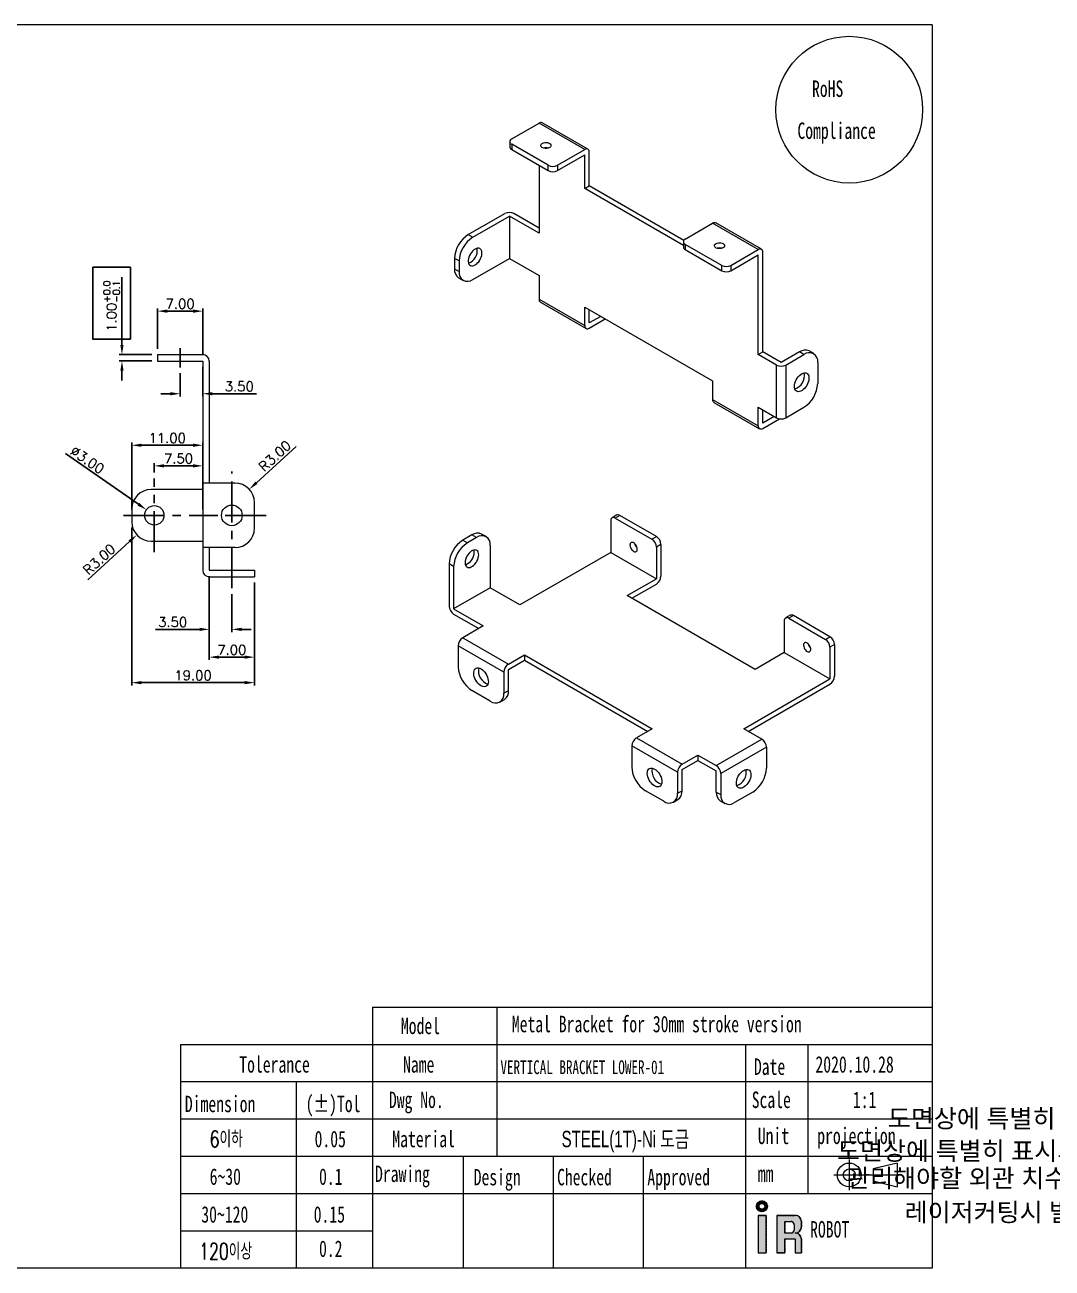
# Model space of a CAD drawing. Header units: millimetres. Extents: x 15 to 865, y 42 to 235.
# Drawn here: x 425.6 to 584.6, y 42.2 to 234.8 of the extents above; entities that cross this region are included whole.
import ezdxf

# ---------------------------------------------------------------- set-up
doc = ezdxf.new("R2010")
doc.units = ezdxf.units.MM
doc.header["$LTSCALE"] = 0.5
for name, pattern in [('CENTER', [0.6, 0.375, -0.075, 0.075, -0.075]), ('CENTERX2', [20.32, 12.7, -2.54, 2.54, -2.54]), ('HIDDEN', [1.905, 1.27, -0.635])]:
    doc.linetypes.add(name, pattern=pattern)
for name, color, linetype in [('4', 2, 'HIDDEN'), ('CENTER', 1, 'CENTERX2'), ('LOGO', 100, 'Continuous'), ('TEXT', 102, 'Continuous')]:
    doc.layers.add(name, color=color, linetype=linetype)
doc.styles.add('SLDTEXTSTYLE0', font='TXT', dxfattribs={"width": 0.7})
doc.styles.add('SLDTEXTSTYLE1', font='TXT', dxfattribs={"width": 0.7, "bigfont": 'bigfont'})
doc.styles.add('USER2', font='SIMPLEX.SHX')
doc.dimstyles.new('BASE60', dxfattribs={"dimscale": 0.6, "dimtxt": 2.5, "dimasz": 2.5, "dimexe": 0.7, "dimexo": 1.5, "dimtad": 1, "dimzin": 1, "dimdsep": 46, "dimtxsty": 'USER2', "dimcen": 0, "dimclrd": 6, "dimclre": 6, "dimclrt": 3, "dimadec": 0, "dimazin": 0, "dimtfac": 1, "dimtofl": 0, "dimtmove": 0, "dimatfit": 3, "dimfxl": 1, "dimtolj": 1, "dimtzin": 0, "dimlwe": -1, "dimarcsym": 0})

# ---------------------------------------------------------------- blocks, each defined once
blk = doc.blocks.new('*D103')
at = {"layer": '4', "color": 6, "linetype": 'ByBlock'}
for p, q in [((446.11, 184.62), (446.11, 190.86)), ((453.11, 183.62), (453.11, 190.86))]:
    blk.add_line(p, q, dxfattribs=at)
at = {"layer": '4', "color": 6, "linetype": 'ByBlock', "lineweight": -2}
blk.add_line((447.61, 190.44), (451.61, 190.44), dxfattribs=at)
at = {"layer": '4', "color": 6, "linetype": 'ByBlock'}
for points in [[(447.61, 190.69), (447.61, 190.19), (446.11, 190.44)], [(451.61, 190.69), (451.61, 190.19), (453.11, 190.44)]]:
    blk.add_solid(points, dxfattribs=at)
at = {"layer": 'Defpoints', "color": 0, "linetype": 'ByBlock'}
for p in [(453.11, 190.44), (446.11, 183.72), (453.11, 182.72)]:
    blk.add_point(p, dxfattribs=at)
at = {"layer": '4', "color": 3, "linetype": 'ByBlock', "insert": (449.61, 191.57), "char_height": 1.5, "attachment_point": 5, "style": 'USER2'}
blk.add_mtext('\\A1;7.00', dxfattribs=at)
blk = doc.blocks.new('*D104')
at = {"layer": '4', "color": 6, "linetype": 'ByBlock'}
for p, q in [((442.11, 159.72), (442.11, 170.09)), ((453.11, 159.72), (453.11, 170.09))]:
    blk.add_line(p, q, dxfattribs=at)
at = {"layer": '4', "color": 6, "linetype": 'ByBlock', "lineweight": -2}
blk.add_line((443.61, 169.67), (451.61, 169.67), dxfattribs=at)
at = {"layer": '4', "color": 6, "linetype": 'ByBlock'}
for points in [[(443.61, 169.92), (443.61, 169.42), (442.11, 169.67)], [(451.61, 169.92), (451.61, 169.42), (453.11, 169.67)]]:
    blk.add_solid(points, dxfattribs=at)
at = {"layer": 'Defpoints', "color": 0, "linetype": 'ByBlock'}
for p in [(453.11, 169.67), (442.11, 158.82), (453.11, 158.82)]:
    blk.add_point(p, dxfattribs=at)
at = {"layer": '4', "color": 3, "linetype": 'ByBlock', "insert": (447.61, 170.79), "char_height": 1.5, "attachment_point": 5, "style": 'USER2'}
blk.add_mtext('\\A1;11.00', dxfattribs=at)
blk = doc.blocks.new('*D105')
at = {"layer": '4', "color": 6, "linetype": 'ByBlock'}
for p, q in [((445.61, 165.44), (445.61, 166.9)), ((453.11, 163.72), (453.11, 166.9))]:
    blk.add_line(p, q, dxfattribs=at)
at = {"layer": '4', "color": 6, "linetype": 'ByBlock', "lineweight": -2}
blk.add_line((447.11, 166.48), (451.61, 166.48), dxfattribs=at)
at = {"layer": '4', "color": 6, "linetype": 'ByBlock'}
for points in [[(447.11, 166.73), (447.11, 166.23), (445.61, 166.48)], [(451.61, 166.73), (451.61, 166.23), (453.11, 166.48)]]:
    blk.add_solid(points, dxfattribs=at)
at = {"layer": 'Defpoints', "color": 0, "linetype": 'ByBlock'}
for p in [(453.11, 166.48), (445.61, 164.54), (453.11, 162.82)]:
    blk.add_point(p, dxfattribs=at)
at = {"layer": '4', "color": 3, "linetype": 'ByBlock', "insert": (449.36, 167.61), "char_height": 1.5, "attachment_point": 5, "style": 'USER2'}
blk.add_mtext('\\A1;7.50', dxfattribs=at)
blk = doc.blocks.new('*D106')
at = {"layer": '4', "color": 6, "linetype": 'ByBlock', "lineweight": -2}
blk.add_line((431.86, 168.39), (443.15, 160.53), dxfattribs=at)
at = {"layer": '4', "color": 6, "linetype": 'ByBlock'}
blk.add_solid([(443.29, 160.74), (443.01, 160.33), (444.38, 159.68)], dxfattribs=at)
at = {"layer": 'Defpoints', "color": 0, "linetype": 'ByBlock'}
for p in [(444.38, 159.68), (446.84, 157.96)]:
    blk.add_point(p, dxfattribs=at)
at = {"layer": '4', "color": 3, "linetype": 'ByBlock', "insert": (435.25, 167.41), "char_height": 1.5, "attachment_point": 5, "rotation": 325.1486, "style": 'USER2'}
blk.add_mtext('\\A1;∅3.00', dxfattribs=at)
blk = doc.blocks.new('*D107')
at = {"layer": '4', "color": 6, "linetype": 'ByBlock'}
for p, q in [((453.11, 181.82), (453.11, 177.23)), ((449.61, 180.82), (449.61, 177.23))]:
    blk.add_line(p, q, dxfattribs=at)
at = {"layer": '4', "color": 6, "linetype": 'ByBlock', "lineweight": -2}
for p, q in [((448.11, 177.65), (446.61, 177.65)), ((454.61, 177.65), (461.43, 177.65))]:
    blk.add_line(p, q, dxfattribs=at)
at = {"layer": '4', "color": 6, "linetype": 'ByBlock'}
for points in [[(448.11, 177.9), (448.11, 177.4), (449.61, 177.65)], [(454.61, 177.9), (454.61, 177.4), (453.11, 177.65)]]:
    blk.add_solid(points, dxfattribs=at)
at = {"layer": 'Defpoints', "color": 0, "linetype": 'ByBlock'}
for p in [(449.61, 181.72), (453.11, 182.72), (453.11, 177.65)]:
    blk.add_point(p, dxfattribs=at)
at = {"layer": '4', "color": 3, "linetype": 'ByBlock', "insert": (458.77, 178.78), "char_height": 1.5, "attachment_point": 5, "style": 'USER2'}
blk.add_mtext('\\A1;3.50', dxfattribs=at)
blk = doc.blocks.new('*D108')
at = {"layer": '4', "color": 6, "linetype": 'ByBlock'}
for p, q in [((454.11, 149.42), (454.11, 136.44)), ((461.11, 148.42), (461.11, 136.44))]:
    blk.add_line(p, q, dxfattribs=at)
at = {"layer": '4', "color": 6, "linetype": 'ByBlock', "lineweight": -2}
blk.add_line((455.61, 136.86), (459.61, 136.86), dxfattribs=at)
at = {"layer": '4', "color": 6, "linetype": 'ByBlock'}
for points in [[(455.61, 137.11), (455.61, 136.61), (454.11, 136.86)], [(459.61, 137.11), (459.61, 136.61), (461.11, 136.86)]]:
    blk.add_solid(points, dxfattribs=at)
at = {"layer": 'Defpoints', "color": 0, "linetype": 'ByBlock'}
for p in [(454.11, 150.32), (461.11, 149.32), (461.11, 136.86)]:
    blk.add_point(p, dxfattribs=at)
at = {"layer": '4', "color": 3, "linetype": 'ByBlock', "insert": (457.61, 137.98), "char_height": 1.5, "attachment_point": 5, "style": 'USER2'}
blk.add_mtext('\\A1;7.00', dxfattribs=at)
blk = doc.blocks.new('*D109')
at = {"layer": '4', "color": 6, "linetype": 'ByBlock'}
for p, q in [((454.11, 149.42), (454.11, 140.74)), ((457.61, 146.63), (457.61, 140.74))]:
    blk.add_line(p, q, dxfattribs=at)
at = {"layer": '4', "color": 6, "linetype": 'ByBlock', "lineweight": -2}
for p, q in [((452.61, 141.16), (445.79, 141.16)), ((459.11, 141.16), (460.61, 141.16))]:
    blk.add_line(p, q, dxfattribs=at)
at = {"layer": '4', "color": 6, "linetype": 'ByBlock'}
for points in [[(452.61, 141.41), (452.61, 140.91), (454.11, 141.16)], [(459.11, 141.41), (459.11, 140.91), (457.61, 141.16)]]:
    blk.add_solid(points, dxfattribs=at)
at = {"layer": 'Defpoints', "color": 0, "linetype": 'ByBlock'}
for p in [(454.11, 150.32), (457.61, 147.53), (457.61, 141.16)]:
    blk.add_point(p, dxfattribs=at)
at = {"layer": '4', "color": 3, "linetype": 'ByBlock', "insert": (448.45, 142.29), "char_height": 1.5, "attachment_point": 5, "style": 'USER2'}
blk.add_mtext('\\A1;3.50', dxfattribs=at)
blk = doc.blocks.new('*D110')
at = {"layer": '4', "color": 6, "linetype": 'ByBlock', "lineweight": -2}
blk.add_line((467.55, 169.49), (461.42, 163.86), dxfattribs=at)
at = {"layer": '4', "color": 6, "linetype": 'ByBlock'}
blk.add_solid([(461.25, 164.05), (461.59, 163.68), (460.32, 162.85)], dxfattribs=at)
at = {"layer": 'Defpoints', "color": 0, "linetype": 'ByBlock'}
for p in [(460.32, 162.85), (458.11, 160.82)]:
    blk.add_point(p, dxfattribs=at)
at = {"layer": '4', "color": 3, "linetype": 'ByBlock', "insert": (464.28, 168.01), "char_height": 1.5, "attachment_point": 5, "rotation": 42.5894, "style": 'USER2'}
blk.add_mtext('\\A1;R3.00', dxfattribs=at)
blk = doc.blocks.new('*D111')
at = {"layer": '4', "color": 6, "linetype": 'ByBlock', "lineweight": -2}
blk.add_line((435.34, 148.85), (441.79, 154.78), dxfattribs=at)
at = {"layer": '4', "color": 6, "linetype": 'ByBlock'}
blk.add_solid([(441.63, 154.96), (441.96, 154.59), (442.9, 155.79)], dxfattribs=at)
at = {"layer": 'Defpoints', "color": 0, "linetype": 'ByBlock'}
for p in [(445.11, 157.82), (442.9, 155.79)]:
    blk.add_point(p, dxfattribs=at)
at = {"layer": '4', "color": 3, "linetype": 'ByBlock', "insert": (437.09, 151.99), "char_height": 1.5, "attachment_point": 5, "rotation": 42.5362, "style": 'USER2'}
blk.add_mtext('\\A1;R3.00', dxfattribs=at)
blk = doc.blocks.new('*D131')
at = {"layer": '4', "color": 6, "linetype": 'ByBlock', "lineweight": -2}
for p, q in [((440.6, 185.22), (440.6, 195.68)), ((440.6, 181.22), (440.6, 179.72))]:
    blk.add_line(p, q, dxfattribs=at)
at = {"layer": '4', "color": 6, "linetype": 'ByBlock'}
for p, q in [((445.21, 183.72), (440.18, 183.72)), ((445.21, 182.72), (440.18, 182.72))]:
    blk.add_line(p, q, dxfattribs=at)
for points in [[(440.35, 185.22), (440.85, 185.22), (440.6, 183.72)], [(440.35, 181.22), (440.85, 181.22), (440.6, 182.72)]]:
    blk.add_solid(points, dxfattribs=at)
at = {"layer": 'Defpoints', "color": 0, "linetype": 'ByBlock'}
for p in [(440.6, 183.72), (446.11, 183.72), (446.11, 182.72)]:
    blk.add_point(p, dxfattribs=at)
at = {"layer": '4', "color": 3, "linetype": 'ByBlock', "insert": (439, 191.2), "char_height": 1.5, "attachment_point": 5, "rotation": 90, "style": 'USER2'}
blk.add_mtext('\\A1;1.00{\\H0.7x;\\S+0.0^ -0.1;}', dxfattribs=at)
blk = doc.blocks.new('*D174')
at = {"layer": '4', "color": 6, "linetype": 'ByBlock'}
for p, q in [((442.11, 156.92), (442.11, 132.49)), ((461.11, 148.42), (461.11, 132.49))]:
    blk.add_line(p, q, dxfattribs=at)
at = {"layer": '4', "color": 6, "linetype": 'ByBlock', "lineweight": -2}
blk.add_line((443.61, 132.91), (459.61, 132.91), dxfattribs=at)
at = {"layer": '4', "color": 6, "linetype": 'ByBlock'}
for points in [[(443.61, 133.16), (443.61, 132.66), (442.11, 132.91)], [(459.61, 133.16), (459.61, 132.66), (461.11, 132.91)]]:
    blk.add_solid(points, dxfattribs=at)
at = {"layer": 'Defpoints', "color": 0, "linetype": 'ByBlock'}
for p in [(442.11, 157.82), (461.11, 149.32), (461.11, 132.91)]:
    blk.add_point(p, dxfattribs=at)
at = {"layer": '4', "color": 3, "linetype": 'ByBlock', "insert": (451.61, 134.04), "char_height": 1.5, "attachment_point": 5, "style": 'USER2'}
blk.add_mtext('\\A1;19.00', dxfattribs=at)

msp = doc.modelspace()

# ---------------------------------------------------------------- hatches: boundary and pattern name
at = {"layer": 'LOGO'}
h = msp.add_hatch(color=256, dxfattribs=at)
edge = h.paths.add_edge_path(flags=0)
edge.add_arc((539.681, 51.821), 0.843, 0, 360)
edge = h.paths.add_edge_path(flags=0)
edge.add_arc((539.681, 51.821), 0.448, 0, 360)
msp.add_hatch(color=256, dxfattribs=at).paths.add_polyline_path([(539.113, 50.416), (539.113, 44.635), (540.331, 44.635), (540.331, 50.416)], flags=0)
h = msp.add_hatch(color=256, dxfattribs=at)
edge = h.paths.add_edge_path(flags=0)
edge.add_line((545.801, 48.646), (545.801, 49.453))
edge.add_arc((544.839, 49.453), 0.963, 0, 90)
edge.add_line((544.839, 50.416), (542.001, 50.416))
edge.add_line((542.001, 50.416), (542.001, 44.635))
edge.add_line((542.001, 44.635), (543.242, 44.635))
edge.add_line((543.242, 44.635), (543.242, 46.784))
edge.add_line((543.242, 46.784), (544.839, 46.784))
edge.add_line((544.839, 46.784), (544.839, 44.635))
edge.add_line((544.839, 44.635), (545.801, 44.635))
edge.add_line((545.801, 44.635), (545.801, 46.721))
edge.add_arc((544.839, 46.721), 0.963, 0, 90)
edge.add_arc((544.839, 48.646), 0.963, 270, 360)
edge = h.paths.add_edge_path(flags=0)
edge.add_line((544.673, 48.972), (544.673, 48.165))
edge.add_arc((544.192, 48.165), 0.481, 270, 360, ccw=False)
edge.add_line((544.192, 47.683), (543.242, 47.683))
edge.add_line((543.242, 47.683), (543.242, 49.453))
edge.add_line((543.242, 49.453), (544.192, 49.453))
edge.add_arc((544.192, 48.972), 0.481, 0, 90, ccw=False)

# ---------------------------------------------------------------- linework, layer by layer
at = {"color": 6, "lineweight": 9}
for p, q in [((566.035, 234.77), (289.762, 234.77)), ((566.035, 234.77), (566.035, 42.245)), ((479.399, 82.675), (479.399, 42.245)), ((479.399, 82.675), (566.035, 82.675)), ((498.651, 82.675), (498.651, 59.572)), ((449.65, 76.9), (566.035, 76.9)), ((449.65, 76.9), (449.65, 42.245)), ((537.156, 76.9), (537.156, 42.245)), ((546.782, 76.9), (546.782, 65.348)), ((449.65, 71.124), (479.399, 71.124)), ((467.598, 71.124), (467.598, 42.245)), ((479.399, 71.124), (566.035, 71.124)), ((449.65, 65.348), (479.399, 65.348)), ((479.399, 65.348), (566.035, 65.348)), ((546.782, 65.348), (546.782, 53.797)), ((449.65, 59.572), (479.399, 59.572)), ((479.399, 59.572), (566.035, 59.572)), ((493.403, 59.572), (493.403, 42.245)), ((507.361, 59.572), (507.361, 42.245)), ((521.319, 59.572), (521.319, 42.245)), ((553.2, 59.045), (553.2, 54.307)), ((560.638, 58.519), (556.885, 57.597)), ((560.638, 58.519), (560.638, 54.834)), ((550.831, 56.676), (555.569, 56.676)), ((556.359, 56.676), (561.165, 56.676)), ((556.885, 57.597), (556.885, 55.755)), ((556.885, 55.755), (560.638, 54.834)), ((449.65, 53.797), (479.399, 53.797)), ((479.399, 53.797), (566.035, 53.797)), ((449.65, 48.021), (479.399, 48.021)), ((566.035, 42.245), (289.762, 42.245))]:
    msp.add_line(p, q, dxfattribs=at)
at = {"color": 7, "linetype": 'Continuous', "lineweight": 15}
for p, q in [((500.936, 217.107), (505.178, 219.557)), ((512.249, 215.475), (505.178, 219.557)), ((512.749, 215.524), (505.678, 219.606)), ((500.643, 216.699), (500.643, 215.883)), ((506.592, 213.025), (500.936, 216.291)), ((500.936, 216.291), (500.936, 215.475)), ((500.936, 215.475), (506.592, 212.209)), ((508.007, 213.025), (512.249, 215.475)), ((508.007, 212.209), (512.249, 214.658)), ((512.249, 209.432), (512.249, 214.658)), ((512.956, 209.84), (512.956, 215.066)), ((505.178, 213.025), (505.178, 202.491)), ((506.592, 212.209), (506.592, 213.025)), ((508.007, 213.025), (508.007, 212.209)), ((512.249, 209.432), (512.956, 209.84)), ((527.513, 200.621), (512.249, 209.432)), ((527.581, 201.398), (512.956, 209.84)), ((494.218, 202.287), (499.875, 205.553)), ((494.925, 201.879), (500.582, 205.144)), ((500.582, 205.144), (500.582, 198.612)), ((505.178, 202.491), (500.582, 205.144)), ((505.178, 203.307), (501.289, 205.553)), ((539.619, 200.012), (532.548, 204.094)), ((494.218, 202.287), (494.925, 201.879)), ((527.806, 201.596), (532.048, 204.045)), ((539.119, 199.963), (532.048, 204.045)), ((527.513, 201.188), (527.513, 200.371)), ((533.462, 197.514), (527.806, 200.779)), ((527.806, 200.779), (527.806, 199.963)), ((492.804, 198.204), (492.097, 198.613)), ((492.097, 198.613), (492.097, 196.98)), ((494.925, 195.346), (500.582, 198.612)), ((500.582, 198.612), (505.178, 195.959)), ((527.806, 199.963), (533.462, 196.697)), ((534.877, 197.514), (539.119, 199.963)), ((534.877, 196.697), (539.119, 199.146)), ((539.119, 183.714), (539.119, 199.146)), ((539.826, 184.122), (539.826, 199.555)), ((492.097, 196.98), (492.804, 196.571)), ((492.804, 198.204), (492.804, 196.571)), ((533.462, 196.697), (533.462, 197.514)), ((534.877, 197.514), (534.877, 196.697)), ((492.718, 195.606), (493.425, 195.198)), ((505.178, 195.959), (505.178, 192.284)), ((505.178, 192.284), (512.249, 188.202)), ((505.385, 191.826), (512.456, 187.744)), ((512.249, 191.06), (532.048, 179.63)), ((512.249, 188.202), (512.249, 191.06)), ((512.956, 188.61), (512.956, 190.652)), ((514.724, 189.631), (512.956, 188.61)), ((512.956, 187.794), (515.432, 189.223)), ((446.11, 183.718), (446.11, 182.718)), ((446.11, 183.718), (447.11, 183.718)), ((447.11, 183.718), (453.11, 183.718)), ((539.119, 183.714), (539.826, 184.122)), ((541.948, 182.081), (539.119, 183.714)), ((542.655, 182.489), (539.826, 184.122)), ((545.483, 184.122), (542.655, 182.489)), ((543.362, 182.081), (546.19, 183.714)), ((546.19, 183.714), (545.483, 184.122)), ((547.69, 183.862), (546.983, 184.27)), ((446.11, 182.718), (453.11, 182.718)), ((453.11, 182.718), (453.11, 150.318)), ((454.11, 182.718), (454.11, 163.818)), ((541.948, 173.916), (541.948, 182.081)), ((543.362, 182.081), (543.362, 173.916)), ((548.312, 182.489), (548.312, 179.223)), ((532.048, 179.63), (532.048, 176.772)), ((532.048, 176.772), (539.119, 172.69)), ((532.255, 176.315), (539.326, 172.233)), ((539.119, 172.69), (539.119, 175.548)), ((539.119, 175.548), (541.948, 173.916)), ((543.362, 173.916), (546.19, 175.548)), ((539.826, 173.099), (539.826, 175.14)), ((541.595, 174.119), (539.826, 173.099)), ((539.826, 172.282), (542.397, 173.766)), ((458.11, 163.818), (453.11, 163.818)), ((453.11, 162.818), (445.11, 162.818)), ((442.11, 159.818), (442.11, 157.818)), ((461.11, 156.818), (461.11, 160.818)), ((516.276, 157.982), (516.276, 153.082)), ((517.19, 158.848), (516.483, 158.439)), ((517.69, 158.798), (516.983, 158.39)), ((516.983, 158.39), (522.64, 155.124)), ((523.347, 155.532), (517.69, 158.798)), ((445.11, 154.818), (453.11, 154.818)), ((494.78, 155.778), (493.366, 154.961)), ((493.366, 154.961), (494.073, 154.553)), ((495.487, 155.37), (494.073, 154.553)), ((495.487, 155.37), (494.78, 155.778)), ((496.987, 155.518), (496.28, 155.926)), ((497.609, 154.145), (497.609, 147.612)), ((522.64, 155.124), (523.347, 155.532)), ((524.054, 154.308), (523.347, 153.899)), ((524.054, 154.308), (524.054, 149.408)), ((458.11, 153.818), (453.11, 153.818)), ((454.11, 153.818), (454.11, 150.318)), ((516.276, 153.082), (502.205, 144.959)), ((516.276, 153.082), (523.347, 149)), ((523.347, 153.899), (523.347, 149)), ((454.11, 150.318), (461.11, 150.318)), ((461.11, 150.318), (461.11, 149.318)), ((491.952, 150.879), (491.245, 151.287)), ((491.245, 151.287), (491.245, 144.755)), ((491.952, 150.879), (491.952, 144.347)), ((454.11, 149.318), (461.11, 149.318)), ((518.822, 146.388), (523.347, 149)), ((497.609, 147.612), (491.952, 144.347)), ((502.205, 144.959), (497.609, 147.612)), ((538.621, 134.958), (518.822, 146.388)), ((519.529, 145.979), (523.347, 148.184)), ((491.952, 144.347), (496.548, 141.693)), ((491.952, 143.53), (495.841, 141.285)), ((543.146, 142.47), (543.146, 137.571)), ((544.061, 143.336), (543.353, 142.928)), ((544.561, 143.286), (543.853, 142.878)), ((543.853, 142.878), (549.51, 139.612)), ((550.217, 140.021), (544.561, 143.286)), ((496.548, 141.693), (493.366, 139.856)), ((499.73, 134.55), (492.659, 138.632)), ((492.659, 138.632), (492.659, 135.366)), ((493.366, 139.856), (500.437, 135.774)), ((549.51, 139.612), (550.217, 140.021)), ((550.924, 138.796), (550.217, 138.388)), ((550.924, 138.796), (550.924, 133.897)), ((500.437, 135.774), (502.912, 137.203)), ((502.912, 137.203), (522.711, 125.773)), ((502.912, 137.203), (502.912, 136.387)), ((543.146, 137.571), (538.621, 134.958)), ((543.146, 137.571), (550.217, 133.488)), ((550.217, 138.388), (550.217, 133.488)), ((500.437, 134.958), (502.912, 136.387)), ((500.437, 131.692), (500.437, 134.958)), ((502.912, 136.387), (522.004, 125.365)), ((499.73, 134.55), (499.73, 131.284)), ((536.853, 125.773), (550.217, 133.488)), ((497.609, 130.059), (494.78, 131.691)), ((499.73, 131.284), (500.437, 131.692)), ((537.56, 125.365), (550.217, 132.672)), ((499.109, 129.91), (499.816, 130.318)), ((522.711, 125.773), (520.236, 124.345)), ((539.681, 124.141), (536.853, 125.773)), ((520.236, 124.345), (527.307, 120.263)), ((532.61, 120.059), (539.681, 124.141)), ((526.6, 119.038), (519.529, 123.12)), ((519.529, 123.12), (519.529, 119.854)), ((527.307, 120.263), (529.782, 121.691)), ((529.782, 121.691), (532.61, 120.059)), ((529.782, 121.691), (529.782, 120.875)), ((540.389, 122.916), (533.318, 118.834)), ((540.389, 122.916), (540.389, 119.65)), ((527.307, 119.446), (529.782, 120.875)), ((527.307, 116.18), (527.307, 119.446)), ((529.782, 120.875), (532.61, 119.242)), ((526.6, 119.038), (526.6, 115.772)), ((532.61, 115.976), (532.61, 119.242)), ((533.318, 118.834), (533.318, 115.568)), ((524.479, 114.547), (521.65, 116.18)), ((526.6, 115.772), (527.307, 116.18)), ((532.61, 115.976), (533.318, 115.568)), ((538.267, 115.975), (535.439, 114.343)), ((525.979, 114.398), (526.686, 114.806)), ((533.232, 114.602), (533.939, 114.194))]:
    msp.add_line(p, q, dxfattribs=at)
at = {"color": 100, "linetype": 'Continuous', "lineweight": 18}
for p, q in [((540.331, 50.416), (539.113, 50.416)), ((539.113, 50.416), (539.113, 44.635)), ((540.331, 44.635), (540.331, 50.416)), ((544.839, 50.416), (542.001, 50.416)), ((542.001, 50.416), (542.001, 44.635)), ((543.242, 47.683), (543.242, 49.453)), ((543.242, 49.453), (544.192, 49.453)), ((544.673, 48.972), (544.673, 48.165)), ((545.801, 48.646), (545.801, 49.453)), ((544.192, 47.683), (543.242, 47.683)), ((543.242, 44.635), (543.242, 46.784)), ((543.242, 46.784), (544.839, 46.784)), ((544.839, 46.784), (544.839, 44.635)), ((545.801, 44.635), (545.801, 46.721)), ((539.113, 44.635), (540.331, 44.635)), ((542.001, 44.635), (543.242, 44.635)), ((544.839, 44.635), (545.801, 44.635))]:
    msp.add_line(p, q, dxfattribs=at)
at = {"color": 102, "linetype": 'CENTER', "lineweight": 18}
for p, q in [((539.113, 50.416), (540.331, 50.416)), ((539.113, 50.416), (539.113, 44.635)), ((540.331, 50.416), (540.331, 44.635)), ((542.001, 50.416), (542.001, 44.635)), ((542.001, 50.416), (544.839, 50.416)), ((543.242, 49.453), (544.192, 49.453)), ((543.242, 49.453), (543.242, 47.683)), ((544.673, 48.972), (544.673, 48.165)), ((545.801, 49.453), (545.801, 48.646)), ((544.192, 47.683), (543.242, 47.683)), ((543.242, 46.784), (543.242, 44.635)), ((543.242, 46.784), (544.839, 46.784)), ((544.839, 46.784), (544.839, 44.635)), ((545.801, 46.721), (545.801, 44.635)), ((539.113, 44.635), (540.331, 44.635)), ((543.242, 44.635), (542.001, 44.635)), ((544.839, 44.635), (545.801, 44.635))]:
    msp.add_line(p, q, dxfattribs=at)
at = {"color": 7, "linetype": 'Continuous', "lineweight": 15, "flags": 128}
for points in [[(506.804, 216.414), (506.927, 216.322), (507.007, 216.216), (507.038, 216.101), (507.02, 215.986), (506.952, 215.877), (506.839, 215.782), (506.688, 215.705), (506.51, 215.652), (506.314, 215.627), (506.114, 215.631), (505.921, 215.663), (505.748, 215.722), (505.607, 215.804), (505.505, 215.904), (505.449, 216.015), (505.442, 216.13), (505.486, 216.243), (505.577, 216.347), (505.71, 216.433), (505.876, 216.498), (506.064, 216.538), (506.264, 216.549), (506.462, 216.53), (506.646, 216.484), (506.804, 216.414)], [(533.675, 200.902), (533.797, 200.81), (533.877, 200.704), (533.908, 200.59), (533.89, 200.474), (533.822, 200.366), (533.709, 200.27), (533.559, 200.193), (533.38, 200.141), (533.184, 200.115), (532.984, 200.119), (532.791, 200.151), (532.619, 200.21), (532.477, 200.292), (532.375, 200.392), (532.319, 200.503), (532.312, 200.619), (532.356, 200.732), (532.447, 200.835), (532.58, 200.922), (532.746, 200.987), (532.934, 201.026), (533.134, 201.037), (533.332, 201.019), (533.516, 200.973), (533.675, 200.902)], [(495.279, 200.041), (495.084, 199.908), (494.895, 199.738), (494.72, 199.536), (494.564, 199.309), (494.432, 199.066), (494.329, 198.814), (494.258, 198.563), (494.223, 198.32), (494.223, 198.094), (494.258, 197.892), (494.329, 197.723), (494.432, 197.59), (494.564, 197.499), (494.72, 197.453), (494.895, 197.453), (495.084, 197.5), (495.279, 197.592), (495.474, 197.725), (495.662, 197.896), (495.837, 198.098), (495.993, 198.324), (496.125, 198.567), (496.228, 198.819), (496.299, 199.07), (496.335, 199.313), (496.335, 199.539), (496.299, 199.741), (496.228, 199.911), (496.125, 200.043), (495.993, 200.134), (495.837, 200.18), (495.662, 200.18), (495.474, 200.133), (495.279, 200.041)], [(544.705, 178.774), (544.724, 179.018), (544.778, 179.275), (544.866, 179.536), (544.985, 179.795), (545.131, 180.041), (545.301, 180.268), (545.487, 180.468), (545.685, 180.634), (545.888, 180.761), (546.089, 180.846), (546.281, 180.885), (546.46, 180.877), (546.619, 180.823), (546.752, 180.723), (546.856, 180.582), (546.927, 180.404), (546.964, 180.195), (546.964, 179.96), (546.927, 179.709), (546.856, 179.449), (546.752, 179.187), (546.619, 178.934), (546.46, 178.696), (546.281, 178.482), (546.089, 178.299), (545.888, 178.151), (545.685, 178.045), (545.487, 177.983), (545.301, 177.967), (545.131, 177.998), (544.985, 178.075), (544.866, 178.196), (544.778, 178.356), (544.724, 178.551), (544.705, 178.774)], [(519.812, 153.246), (519.952, 153.185), (520.084, 153.169), (520.199, 153.199), (520.289, 153.273), (520.35, 153.387), (520.376, 153.532), (520.367, 153.701), (520.324, 153.882), (520.248, 154.064), (520.144, 154.236), (520.02, 154.386), (519.883, 154.506), (519.741, 154.588), (519.604, 154.627), (519.479, 154.62), (519.376, 154.567), (519.3, 154.473), (519.256, 154.342), (519.247, 154.184), (519.274, 154.008), (519.334, 153.825), (519.425, 153.647), (519.539, 153.484), (519.671, 153.348), (519.812, 153.246)], [(495.841, 152.716), (495.823, 152.931), (495.769, 153.117), (495.682, 153.269), (495.564, 153.381), (495.419, 153.45), (495.253, 153.473), (495.07, 153.449), (494.878, 153.38), (494.682, 153.267), (494.49, 153.114), (494.307, 152.927), (494.141, 152.712), (493.996, 152.476), (493.878, 152.228), (493.791, 151.975), (493.738, 151.727), (493.72, 151.491), (493.738, 151.277), (493.791, 151.09), (493.878, 150.938), (493.996, 150.826), (494.141, 150.757), (494.307, 150.734), (494.49, 150.758), (494.682, 150.827), (494.878, 150.94), (495.07, 151.093), (495.253, 151.28), (495.419, 151.495), (495.564, 151.731), (495.682, 151.979), (495.769, 152.232), (495.823, 152.48), (495.841, 152.716)], [(495.134, 153.124), (495.116, 153.339), (495.088, 153.453)], [(546.682, 137.734), (546.823, 137.673), (546.954, 137.658), (547.069, 137.688), (547.159, 137.762), (547.22, 137.875), (547.246, 138.02), (547.237, 138.189), (547.194, 138.37), (547.118, 138.552), (547.014, 138.724), (546.89, 138.875), (546.753, 138.995), (546.611, 139.076), (546.474, 139.115), (546.349, 139.108), (546.246, 139.055), (546.17, 138.961), (546.126, 138.831), (546.117, 138.672), (546.144, 138.496), (546.204, 138.313), (546.295, 138.135), (546.409, 137.972), (546.541, 137.836), (546.682, 137.734)], [(496.194, 135.039), (496.396, 134.902), (496.592, 134.726), (496.775, 134.519), (496.939, 134.287), (497.079, 134.037), (497.191, 133.777), (497.27, 133.515), (497.316, 133.261), (497.325, 133.022), (497.297, 132.805), (497.235, 132.619), (497.139, 132.468), (497.012, 132.358), (496.859, 132.292), (496.685, 132.272), (496.495, 132.3), (496.296, 132.373), (496.093, 132.49), (495.893, 132.647), (495.704, 132.839), (495.529, 133.06), (495.377, 133.302), (495.25, 133.558), (495.154, 133.82), (495.091, 134.079), (495.064, 134.327), (495.073, 134.555), (495.118, 134.758), (495.198, 134.927), (495.31, 135.058), (495.45, 135.146), (495.614, 135.189), (495.797, 135.185), (495.992, 135.135), (496.194, 135.039)], [(523.064, 119.528), (523.266, 119.39), (523.462, 119.215), (523.645, 119.008), (523.809, 118.775), (523.949, 118.525), (524.061, 118.265), (524.14, 118.004), (524.186, 117.749), (524.195, 117.51), (524.167, 117.294), (524.105, 117.107), (524.009, 116.956), (523.882, 116.846), (523.729, 116.78), (523.555, 116.761), (523.365, 116.788), (523.166, 116.861), (522.963, 116.978), (522.763, 117.135), (522.574, 117.327), (522.399, 117.548), (522.247, 117.79), (522.12, 118.046), (522.024, 118.308), (521.961, 118.567), (521.934, 118.815), (521.943, 119.044), (521.988, 119.246), (522.068, 119.415), (522.18, 119.546), (522.32, 119.635), (522.484, 119.678), (522.667, 119.674), (522.862, 119.623), (523.064, 119.528)], [(536.853, 119.323), (537.055, 119.419), (537.251, 119.47), (537.433, 119.473), (537.597, 119.431), (537.738, 119.342), (537.849, 119.211), (537.929, 119.042), (537.974, 118.84), (537.983, 118.611), (537.956, 118.363), (537.893, 118.104), (537.797, 117.842), (537.671, 117.586), (537.518, 117.344), (537.344, 117.123), (537.154, 116.931), (536.954, 116.774), (536.752, 116.657), (536.552, 116.584), (536.362, 116.556), (536.188, 116.576), (536.035, 116.642), (535.909, 116.752), (535.813, 116.903), (535.75, 117.089), (535.723, 117.306), (535.732, 117.545), (535.777, 117.8), (535.857, 118.061), (535.969, 118.321), (536.109, 118.571), (536.273, 118.803), (536.456, 119.011), (536.651, 119.186), (536.853, 119.323)]]:
    msp.add_lwpolyline(points, dxfattribs=at)
at = {"color": 6, "lineweight": 9}
for centre, radius in [((553.2, 221.633), 11.363), ((553.2, 56.676), 1.842), ((553.2, 56.676), 0.921)]:
    msp.add_circle(centre, radius, dxfattribs=at)
at = {"color": 7, "linetype": 'Continuous', "lineweight": 15}
for centre, radius in [((445.61, 158.818), 1.5), ((457.61, 158.818), 1.6)]:
    msp.add_circle(centre, radius, dxfattribs=at)
at = {"color": 100, "linetype": 'Continuous', "lineweight": 18}
for radius in [0.843, 0.448]:
    msp.add_circle((539.681, 51.821), radius, dxfattribs=at)
at = {"color": 102, "linetype": 'CENTER', "lineweight": 18}
for radius in [0.843, 0.448]:
    msp.add_circle((539.681, 51.821), radius, dxfattribs=at)
at = {"color": 7, "linetype": 'Continuous', "lineweight": 15}
for centre, radius, start, end in [((505.471, 219.148), 0.503, 65.69288, 125.61758), ((501.143, 215.933), 0.503, 185.6948, 245.62534), ((501.09, 216.699), 0.437, 110.78342, 249.21658), ((506.239, 214.423), 1.31, 73.41617, 106.58383), ((512.525, 215.136), 0.437, 350.78596, 129.20329), ((507.299, 214.39), 1.537, 242.60967, 297.39033), ((507.299, 213.574), 1.537, 242.60967, 297.39033), ((500.582, 204.188), 1.537, 62.60967, 117.39033), ((532.341, 203.636), 0.503, 65.69288, 125.61758), ((496.702, 198.403), 4.61, 122.60548, 177.39452), ((497.409, 197.995), 4.61, 122.60548, 177.39452), ((528.013, 200.421), 0.503, 185.6948, 245.62534), ((527.96, 201.188), 0.437, 110.78342, 249.21658), ((493.572, 199.802), 2.047, 289.74912, 10.25625), ((533.109, 198.911), 1.31, 73.41617, 106.58383), ((539.395, 199.624), 0.437, 350.78596, 129.20329), ((493.606, 196.835), 1.516, 174.52934, 234.15848), ((494.097, 196.362), 1.31, 170.78596, 309.20329), ((534.17, 198.878), 1.537, 242.60967, 297.39033), ((534.17, 198.062), 1.537, 242.60967, 297.39033), ((505.668, 192.23), 0.493, 173.70115, 234.98667), ((512.68, 188.132), 0.437, 170.78596, 309.20329), ((453.11, 182.718), 1, 0, 90), ((546.363, 182.887), 1.516, 65.84324, 125.46722), ((547.018, 182.698), 1.31, 350.78596, 129.20329), ((542.655, 183.446), 1.537, 242.60967, 297.39033), ((544.108, 180.425), 2.14, 287.89093, 12.11445), ((543.706, 179.432), 4.61, 302.60548, 357.39452), ((532.538, 176.718), 0.493, 173.70115, 234.98667), ((542.655, 175.28), 1.537, 242.60967, 297.39033), ((539.55, 172.62), 0.437, 170.78596, 309.20329), ((458.11, 160.818), 3, 0, 90), ((445.11, 159.818), 3, 90, 180), ((516.707, 158.051), 0.437, 50.79671, 189.21404), ((517.398, 158.389), 0.503, 54.38242, 114.30712), ((445.11, 157.818), 3, 180, 270), ((458.11, 156.818), 3, 270, 0), ((495.66, 154.543), 1.516, 65.84324, 125.46722), ((495.85, 151.078), 4.61, 122.60548, 177.39452), ((496.557, 150.669), 4.61, 122.60548, 177.39452), ((496.315, 154.354), 1.31, 350.78596, 129.20329), ((521.252, 154.731), 1.31, 193.39475, 226.59988), ((521.812, 153.83), 1.537, 2.60548, 57.39452), ((522.519, 154.238), 1.537, 2.60548, 57.39452), ((493, 153.154), 2.134, 291.0073, 359.20372), ((454.11, 150.318), 1, 180, 270), ((522.519, 149.478), 1.537, 302.60548, 357.39452), ((492.78, 144.825), 1.537, 182.60548, 237.39452), ((543.577, 142.54), 0.437, 50.79671, 189.21404), ((544.268, 142.877), 0.503, 54.38242, 114.30712), ((494.194, 138.562), 1.537, 122.60548, 177.39452), ((548.123, 139.219), 1.31, 193.39475, 226.59988), ((548.682, 138.318), 1.537, 2.60548, 57.39452), ((549.389, 138.726), 1.537, 2.60548, 57.39452), ((497.265, 135.575), 4.61, 182.60548, 237.39452), ((497.923, 134.731), 2.14, 167.8856, 252.10902), ((501.265, 134.48), 1.537, 122.60548, 177.39452), ((549.389, 133.967), 1.537, 302.60548, 357.39452), ((498.437, 131.074), 1.31, 230.79671, 9.21404), ((499.015, 131.508), 1.434, 303.93673, 7.37545), ((521.064, 123.05), 1.537, 122.60548, 177.39452), ((538.853, 122.846), 1.537, 2.60548, 57.39452), ((524.135, 120.063), 4.61, 182.60548, 237.39452), ((524.793, 119.219), 2.14, 167.8856, 252.10902), ((528.135, 118.968), 1.537, 122.60548, 177.39452), ((531.782, 118.764), 1.537, 2.60548, 57.39452), ((535.124, 119.015), 2.14, 287.89098, 12.1144), ((535.783, 119.859), 4.61, 302.60548, 357.39452), ((525.307, 115.562), 1.31, 230.79671, 9.21404), ((525.885, 115.996), 1.434, 303.93673, 7.37545), ((534.12, 115.831), 1.516, 174.52934, 234.15848), ((534.611, 115.358), 1.31, 170.78596, 309.20329)]:
    msp.add_arc(centre, radius, start, end, dxfattribs=at)
at = {"color": 100, "linetype": 'Continuous', "lineweight": 18}
for centre, radius, start, end in [((544.839, 49.453), 0.963, 0, 90), ((544.192, 48.972), 0.481, 0, 90), ((544.192, 48.165), 0.481, 270, 0), ((544.839, 48.646), 0.963, 270, 0), ((544.839, 46.721), 0.963, 0, 90)]:
    msp.add_arc(centre, radius, start, end, dxfattribs=at)
at = {"color": 102, "linetype": 'CENTER', "lineweight": 18}
for centre, radius, start, end in [((544.839, 49.453), 0.963, 0, 90), ((544.192, 48.972), 0.481, 0, 90), ((544.192, 48.165), 0.481, 270, 0), ((544.839, 48.646), 0.963, 270, 0), ((544.839, 46.721), 0.963, 0, 90)]:
    msp.add_arc(centre, radius, start, end, dxfattribs=at)
at = {"layer": '4', "color": 6, "linetype": 'ByBlock'}
msp.add_lwpolyline([(436.093, 197.239), (441.905, 197.239), (441.905, 186.106), (436.093, 186.106)], close=True, dxfattribs=at)
at = {"layer": 'CENTER'}
for p, q in [((449.61, 181.718), (449.61, 184.718)), ((457.61, 147.532), (457.61, 165.632)), ((445.61, 153.096), (445.61, 164.54)), ((440.825, 158.818), (455.458, 158.818)), ((462.924, 158.818), (452.296, 158.818))]:
    msp.add_line(p, q, dxfattribs=at)

# ---------------------------------------------------------------- texts
at = {"color": 6, "lineweight": 9, "char_height": 2.5469, "attachment_point": 1}
for s, insert, style in [('RoHS', (547.431, 226.155), 'SLDTEXTSTYLE0'), ('Compliance', (545.173, 219.655), 'SLDTEXTSTYLE0'), ('Model', (483.783, 81.033), 'SLDTEXTSTYLE0'), ('Tolerance', (458.767, 75.069), 'SLDTEXTSTYLE0'), ('Name', (484.118, 75.069), 'SLDTEXTSTYLE0'), ('Date', (538.438, 74.715), 'SLDTEXTSTYLE0'), ('Dwg No.', (481.929, 69.587), 'SLDTEXTSTYLE0'), ('Scale', (538.098, 69.587), 'SLDTEXTSTYLE0'), ('Dimension', (450.34, 68.946), 'SLDTEXTSTYLE0'), ('(±)Tol', (469.043, 68.946), 'SLDTEXTSTYLE0'), ('6이하', (454.177, 63.514), 'SLDTEXTSTYLE1'), ('Material', (482.453, 63.514), 'SLDTEXTSTYLE0'), ('Unit', (539.039, 64.008), 'SLDTEXTSTYLE0'), ('0.05', (470.423, 63.514), 'SLDTEXTSTYLE0'), ('Drawing', (479.781, 58.131), 'SLDTEXTSTYLE0'), ('Design', (495.051, 57.614), 'SLDTEXTSTYLE0'), ('6~30', (454.177, 57.691), 'SLDTEXTSTYLE0'), ('0.1', (471.111, 57.691), 'SLDTEXTSTYLE0'), ('Checked', (507.958, 57.614), 'SLDTEXTSTYLE0'), ('Approved', (521.939, 57.614), 'SLDTEXTSTYLE0'), ('mm', (539.039, 58.156), 'SLDTEXTSTYLE0'), ('30~120', (452.89, 51.836), 'SLDTEXTSTYLE0'), ('0.15', (470.284, 51.836), 'SLDTEXTSTYLE0'), ('120이상', (452.555, 46.116), 'SLDTEXTSTYLE1'), ('0.2', (471.111, 46.527), 'SLDTEXTSTYLE0')]:
    msp.add_mtext(s, dxfattribs=dict(at, insert=insert, style=style))
at = {"color": 2, "char_height": 2.835, "attachment_point": 5, "style": 'USER2'}
for s, insert in [('{\\fGulim|b0|i0|c129|p50;도면상에 특별히 표기된 치수는 필히 관리할 것}', (596.072, 65.275)), ('{\\fGulim|b0|i0|c129|p50;도면상에 특별히 표시되지 않은 공차는 ±0.1로 관리할 것 }', (595.868, 60.248)), ('{\\fGulim|b0|i0|c129|p50;관리해야할 외관 치수는 버니어 측정할것(공차 표시부)}', (595.819, 55.748)), ('{\\fGulim|b0|i0|c129|p50;레이저커팅시 발생한 그을림 제거 표면처리 }', (595.857, 50.747))]:
    msp.add_mtext(s, dxfattribs=dict(at, insert=insert))
at = {"color": 7, "linetype": 'Continuous', "lineweight": 18, "insert": (547.138, 49.53), "char_height": 2.5469, "attachment_point": 1, "style": 'SLDTEXTSTYLE0'}
msp.add_mtext('ROBOT', dxfattribs=at)
at = {"layer": 'TEXT', "lineweight": 20, "attachment_point": 1, "style": 'SLDTEXTSTYLE0'}
for s, insert, char_height, width in [('Metal Bracket for 30mm stroke version', (500.96, 81.317), 2.54694, 76.95014), ('VERTICAL BRACKET LOWER-01', (499.197, 74.422), 2.12924, 42.44082), ('2020.10.28', (547.961, 75.069), 2.5469, 50.76653), ('1:1', (553.76, 69.587), 2.5469, 50.76653), ('{\\fGulim|b0|i0|c129|p50;STEEL(1T)-Ni 도금}', (508.663, 63.514), 2.54694, 50.76653), ('projection', (548.241, 64.008), 2.5469, 50.76653)]:
    msp.add_mtext(s, dxfattribs=dict(at, insert=insert, char_height=char_height, width=width))

# ---------------------------------------------------------------- dimensions: what is measured, and where the dimension line sits
at = {"layer": '4', "color": 6, "linetype": 'ByBlock'}
dim = msp.add_linear_dim(base=(440.602, 183.718), p1=(446.11, 182.718), p2=(446.11, 183.718), angle=90, text='<>{\\H0.7x;\\S+0.0^ -0.1;}', dimstyle='BASE60', override={"dimarcsym": 1}, dxfattribs=at)
dim.commit()
dim.dimension.update_dxf_attribs({"geometry": '*D131', "text_midpoint": (439.002, 191.2)})
for base, p1, p2, picture, middle in [((453.11, 190.44), (446.11, 183.718), (453.11, 182.718), '*D103', (449.61, 191.565)), ((453.11, 177.653), (449.61, 181.718), (453.11, 182.718), '*D107', (458.771, 178.778)), ((453.11, 169.667), (442.11, 158.818), (453.11, 158.818), '*D104', (447.61, 170.792)), ((453.11, 166.483), (445.61, 164.54), (453.11, 162.818), '*D105', (449.36, 167.608)), ((461.11, 132.914), (442.11, 157.818), (461.11, 149.318), '*D174', (451.61, 134.039)), ((461.11, 136.857), (454.11, 150.318), (461.11, 149.318), '*D108', (457.61, 137.982))]:
    dim = msp.add_linear_dim(base=base, p1=p1, p2=p2, dimstyle='BASE60', override={"dimarcsym": 1}, dxfattribs=at)
    dim.commit()
    dim.dimension.update_dxf_attribs({"geometry": picture, "text_midpoint": middle})
dim = msp.add_diameter_dim_2p(p1=(446.841, 157.961), p2=(444.379, 159.675), dimstyle='BASE60', override={"dimarcsym": 1}, dxfattribs=at)
dim.commit()
dim.dimension.update_dxf_attribs({"geometry": '*D106', "text_midpoint": (434.603, 166.483), "dimtype": 163})
dim = msp.add_radius_dim(center=(458.11, 160.818), mpoint=(460.319, 162.848), dimstyle='BASE60', override={"dimarcsym": 1}, dxfattribs=at)
dim.commit()
dim.dimension.update_dxf_attribs({"geometry": '*D110', "text_midpoint": (464.277, 168.015)})
dim = msp.add_radius_dim(center=(445.11, 157.818), mpoint=(442.9, 155.79), dimstyle='BASE60', override={"dimarcsym": 1}, dxfattribs=at)
dim.commit()
dim.dimension.update_dxf_attribs({"geometry": '*D111', "text_midpoint": (437.85, 151.157), "dimtype": 164})
dim = msp.add_linear_dim(base=(457.61, 141.162), p1=(454.11, 150.318), p2=(457.61, 147.532), dimstyle='BASE60', override={"dimarcsym": 1}, dxfattribs=at)
dim.commit()
dim.dimension.update_dxf_attribs({"geometry": '*D109', "text_midpoint": (448.449, 141.162), "dimtype": 160})

doc.saveas('drawing.dxf')
